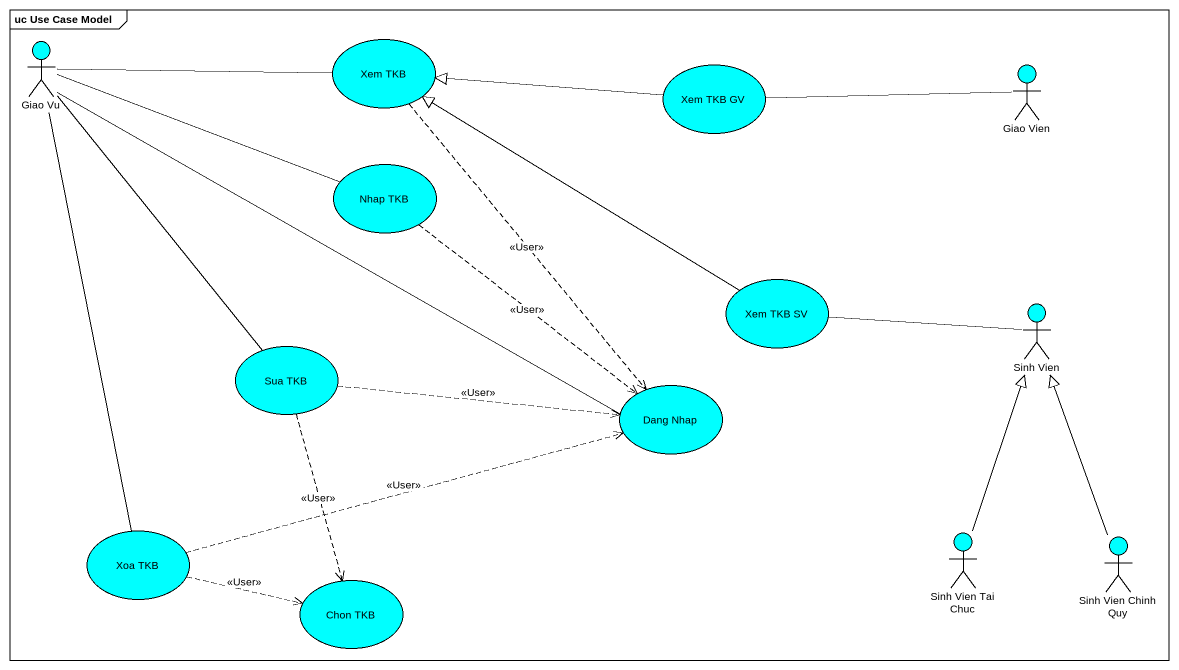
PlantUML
@startuml
mainframe uc Use Case Model
actor "Giao Vu" as Giao_Vu #00FFFF
usecase "Xem TKB" as Xem_TKB #00FFFF
usecase "Xem TKB GV" as Xem_TKB_GV #00FFFF
actor "Giao Vien" as Giao_Vien #00FFFF
usecase "Nhap TKB" as Nhap_TKB #00FFFF
usecase "Xem TKB SV" as Xem_TKB_SV #00FFFF
actor "Sinh Vien" as Sinh_Vien #00FFFF
usecase "Sua TKB" as Sua_TKB #00FFFF
usecase "Dang Nhap" as Dang_Nhap #00FFFF
usecase "Xoa TKB" as Xoa_TKB #00FFFF
actor "Sinh Vien Tai Chuc" as Sinh_Vien_Tai_Chuc #00FFFF
actor "Sinh Vien Chinh Quy" as Sinh_Vien_Chinh_Quy #00FFFF
usecase "Chon TKB" as Chon_TKB #00FFFF
Giao_Vu -right- Xem_TKB
Giao_Vu -right- Nhap_TKB
Giao_Vu -- Sua_TKB
Giao_Vu -right- Dang_Nhap
Giao_Vu -- Xoa_TKB
Xem_TKB ..> Dang_Nhap : <<User>>
Xem_TKB_GV -left-|> Xem_TKB
Giao_Vien -left- Xem_TKB_GV
Nhap_TKB ..> Dang_Nhap : <<User>>
Xem_TKB_SV -up-|> Xem_TKB
Sinh_Vien -left- Xem_TKB_SV
Sua_TKB .right.> Dang_Nhap : <<User>>
Sua_TKB ..> Chon_TKB : <<User>>
Xoa_TKB .right.> Dang_Nhap : <<User>>
Xoa_TKB .right.> Chon_TKB : <<User>>
Sinh_Vien_Tai_Chuc -up-|> Sinh_Vien
Sinh_Vien_Chinh_Quy -up-|> Sinh_Vien
@enduml
